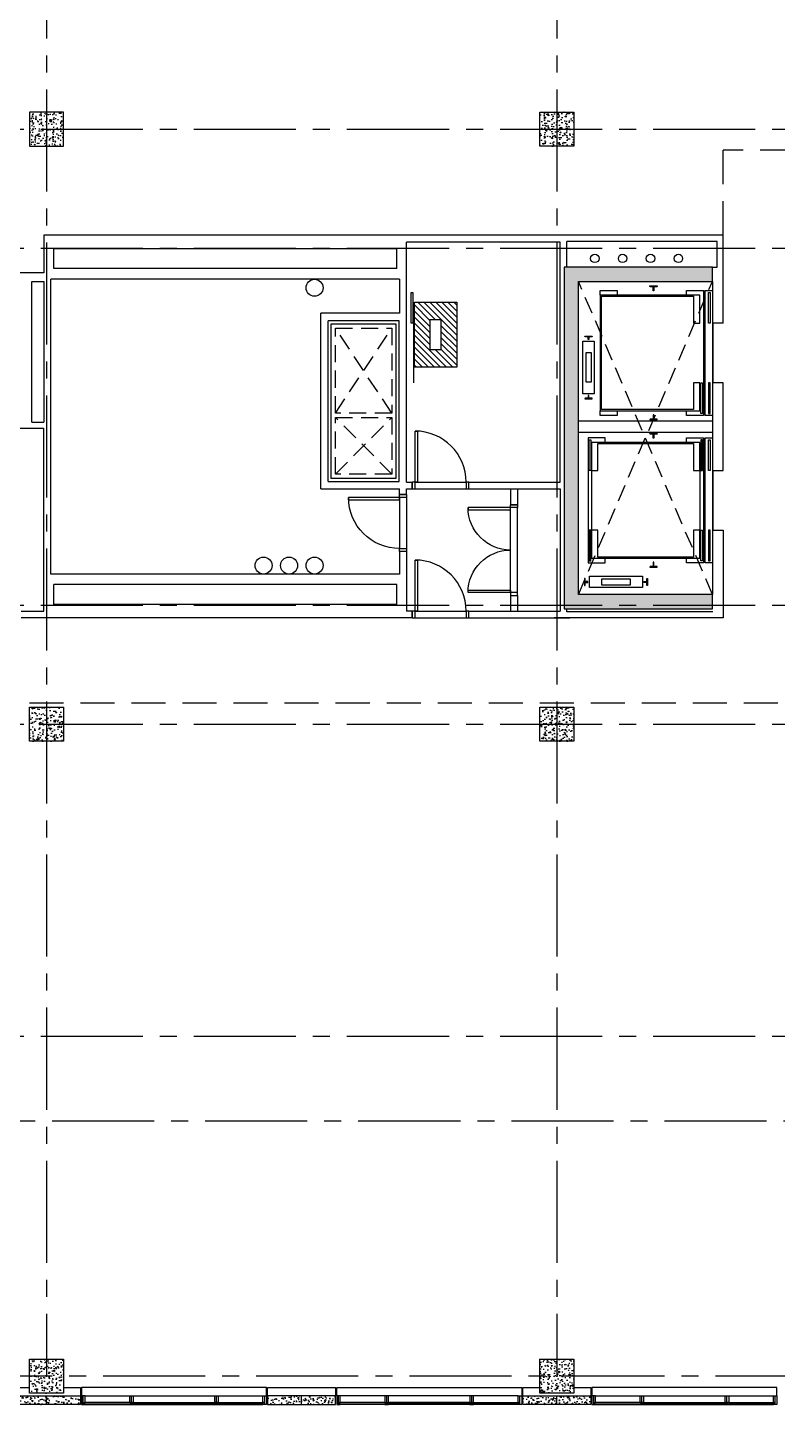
# Model space of a CAD drawing. Header units: inches. Extents: x 2920 to 9107, y 1541 to 7121.
# Drawn here: x 4226 to 4755, y 5310 to 6282 of the extents above; entities that cross this region are included whole.
import ezdxf

# ---------------------------------------------------------------- set-up
doc = ezdxf.new("R2010")
doc.units = ezdxf.units.IN
doc.header["$LTSCALE"] = 96
doc.header["$MEASUREMENT"] = 0
doc.header["$PDSIZE"] = 1.5
for name, pattern in [('CENTER2', [1.125, 0.75, -0.125, 0.125, -0.125]), ('HIDDEN', [0.375, 0.25, -0.125]), ('HIDDEN2', [0.1875, 0.125, -0.0625])]:
    doc.linetypes.add(name, pattern=pattern)
doc.layers.get('0').update_dxf_attribs({"color": 60, "linetype": 'CONTINUOUS'})
for name, color, linetype in [('A_0_BLDGRD', 35, 'CENTER2'), ('A_0_CONST', 11, 'CONTINUOUS'), ('A_1-8_COL', 7, 'CONTINUOUS'), ('A_1-8_COL_H', 6, 'CONTINUOUS'), ('A_1-8_CW_GLASS', 1, 'CONTINUOUS'), ('A_1-8_CW_GYP', 2, 'CONTINUOUS'), ('A_1-8_CW_MULL', 2, 'CONTINUOUS'), ('A_1-8_CW_PC', 2, 'CONTINUOUS'), ('A_1-8_CW_PC_H', 6, 'CONTINUOUS'), ('A_1-8_CW_SILL', 9, 'CONTINUOUS'), ('A_1-8_DR_CLG', 3, 'CONTINUOUS'), ('A_1-8_DR_PLN', 30, 'CONTINUOUS'), ('A_1-8_ELEV_CAB', 30, 'CONTINUOUS'), ('A_1-8_ELEV_EQP', 1, 'CONTINUOUS'), ('A_1-8_ELEV_SHAFT', 9, 'CONTINUOUS'), ('A_1-8_WALL_IN', 2, 'CONTINUOUS'), ('A_1-9_COL', 7, 'CONTINUOUS'), ('A_1-9_CW_H', 6, 'CONTINUOUS'), ('A_2-8_COL', 7, 'CONTINUOUS'), ('A_2-8_COL_H', 6, 'CONTINUOUS'), ('A_2-8_CW_GYP', 2, 'CONTINUOUS'), ('A_2-8_DR_CLG', 3, 'CONTINUOUS'), ('A_2-8_DR_PLN', 30, 'CONTINUOUS'), ('A_2-8_STAIR_SHAFT', 9, 'CONTINUOUS'), ('A_2-8_WALL_IN', 71, 'CONTINUOUS'), ('A_2-8_ZCORR', 5, 'HIDDEN'), ('M_1-9_DUCT', 9, 'CONTINUOUS'), ('M_2-9_SHAFT', 9, 'CONTINUOUS'), ('P_1-8_SLEEVE', 9, 'CONTINUOUS'), ('P_2-9_SLEEVE', 9, 'CONTINUOUS')]:
    doc.layers.add(name, color=color, linetype=linetype)
pattern_1 = [(135, (12027, -1e-08), (2.1213203, 2.1213203), [])]

# ---------------------------------------------------------------- blocks, each defined once
blk = doc.blocks.new('COL_1-8_24X24')
at = {"layer": 'A_1-8_COL_H'}
h = blk.add_hatch(dxfattribs=at)
h.set_pattern_fill('AR-CONC,_I', color=256, style=2)
h.set_pattern_definition([(50, (-6180, -6718.462), (7.172602, -0.6275213), [0.75, -8.25]), (355, (-6180, -6718.462), (-1.3875133, 7.5219213), [0.6, -6.6]), (100.4514, (-6179.402, -6718.5144), (5.785094, 6.8943954), [0.637402, -7.011421]), (46.1842, (-6180, -6716.462), (10.6724105, -1.65519), [1.125, -12.375]), (96.6356, (-6179.111, -6716.6), (9.346627, 9.741179), [0.956103, -10.51713]), (351.1842, (-6180, -6716.462), (9.34662, 9.741186), [0.9, -9.9]), (21, (-6179, -6716.962), (5.9690705, -4.026189), [0.75, -8.25]), (326, (-6179, -6716.962), (2.4331533, 7.2515005), [0.6, -6.6]), (71.4514, (-6178.5026, -6717.2976), (8.4022263, 3.225305), [0.637402, -7.011421]), (37.5, (-6180, -6718.462), (0.12159855, 3.32893854), [0, -6.52, 0, -6.7, 0, -6.625]), (7.5, (-6180, -6718.462), (2.6306954, 3.9441171), [0, -3.82, 0, -6.37, 0, -2.525]), (327.5, (-6182.23, -6718.462), (5.3382244, -0.2255487), [0, -2.5, 0, -7.8, 0, -10.35]), (317.5, (-6183.23, -6718.462), (5.8318617, 1.0010498), [0, -3.25, 0, -5.18, 0, -7.35])])
h.paths.add_polyline_path([(-12, -12), (12, -12), (12, 12), (-12, 12)])
at = {"layer": 'A_0_CONST'}
blk.add_point((0, 0), dxfattribs=at)
at = {"layer": 'A_1-8_COL'}
blk.add_lwpolyline([(-12, -12), (12, -12), (12, 12), (-12, 12)], close=True, dxfattribs=at)
blk = doc.blocks.new('PRE_1-8_COL1')
at = {"layer": 'A_1-8_CW_PC_H'}
h = blk.add_hatch(dxfattribs=at)
h.set_pattern_fill('AR-CONC', color=256, style=0)
h.set_pattern_definition([(50, (-5100, -6744), (7.172602, -0.6275213), [0.75, -8.25]), (355, (-5100, -6744), (-1.3875133, 7.5219213), [0.6, -6.6]), (100.4514, (-5099.402, -6744.052), (5.785094, 6.8943954), [0.637402, -7.011421]), (46.1842, (-5100, -6742), (10.6724105, -1.65519), [1.125, -12.375]), (96.6356, (-5099.111, -6742.138), (9.346627, 9.741179), [0.956103, -10.51713]), (351.1842, (-5100, -6742), (9.34662, 9.741186), [0.9, -9.9]), (21, (-5099, -6742.5), (5.9690705, -4.026189), [0.75, -8.25]), (326, (-5099, -6742.5), (2.433153, 7.2515005), [0.6, -6.6]), (71.4514, (-5098.5026, -6742.8355), (8.4022263, 3.225305), [0.637402, -7.011421]), (37.5, (-5100, -6744), (0.12159855, 3.3289385), [0, -6.52, 0, -6.7, 0, -6.625]), (7.5, (-5100, -6744), (2.6306954, 3.9441171), [0, -3.82, 0, -6.37, 0, -2.525]), (327.5, (-5102.23, -6744), (5.3382244, -0.2255487), [0, -2.5, 0, -7.8, 0, -10.35]), (317.5, (-5103.23, -6744), (5.8318617, 1.0010498), [0, -3.25, 0, -5.18, 0, -7.35])])
h.paths.add_polyline_path([(-24, -6), (24, -6), (24, 0), (-24, 0)])
at = {"layer": 'A_0_CONST'}
blk.add_line((0, 0), (0, -6), dxfattribs=at)
at = {"layer": 'A_1-8_CW_PC'}
blk.add_lwpolyline([(-24, -6), (24, -6), (24, 0), (-24, 0)], close=True, dxfattribs=at)
blk = doc.blocks.new('MUL_1-8_EX1')
at = {"layer": 'A_0_CONST'}
blk.add_line((0, 0), (0, -6), dxfattribs=at)
at = {"layer": 'A_1-8_CW_MULL'}
blk.add_lwpolyline([(0.5, -1.5), (1.25, -1.5), (1.25, -6), (-1.25, -6), (-1.25, -1.5), (-0.5, -1.5), (-0.5, -0.5), (-1.25, -0.5), (-1.25, 0), (1.25, 0), (1.25, -0.5), (0.5, -0.5)], close=True, dxfattribs=at)
blk = doc.blocks.new('MUL_1-8_EX2')
at = {"layer": 'A_0_CONST'}
blk.add_line((0, 0), (0, -6), dxfattribs=at)
at = {"layer": 'A_1-8_CW_MULL'}
blk.add_lwpolyline([(-1.25, -6), (-1.25, 0), (1.25, 0), (1.25, -0.5), (0.5, -0.5), (0.5, -1.5), (1.25, -1.5), (1.25, -6)], close=True, dxfattribs=at)
blk = doc.blocks.new('COL_1-9_24X24')
at = {"layer": 'A_1-9_CW_H'}
h = blk.add_hatch(dxfattribs=at)
h.set_pattern_fill('AR-CONC,_I', color=256, style=2)
h.set_pattern_definition([(130, (6180, -6718.462), (-7.172602, -0.6275213), [0.75, -8.25]), (185, (6180, -6718.462), (1.3875133, 7.5219213), [0.6, -6.6]), (79.5486, (6179.402, -6718.5144), (-5.785094, 6.8943954), [0.637402, -7.011421]), (133.8158, (6180, -6716.462), (-10.6724105, -1.65519), [1.125, -12.375]), (83.3644, (6179.111, -6716.6), (-9.346627, 9.741179), [0.956103, -10.51713]), (188.8158, (6180, -6716.462), (-9.34662, 9.741186), [0.9, -9.9]), (159, (6179, -6716.962), (-5.9690705, -4.026189), [0.75, -8.25]), (214, (6179, -6716.962), (-2.4331533, 7.2515005), [0.6, -6.6]), (108.5486, (6178.5026, -6717.2976), (-8.4022263, 3.225305), [0.637402, -7.011421]), (142.5, (6180, -6718.462), (-0.12159855, 3.32893854), [0, -6.52, 0, -6.7, 0, -6.625]), (172.5, (6180, -6718.462), (-2.6306954, 3.9441171), [0, -3.82, 0, -6.37, 0, -2.525]), (212.5, (6182.23, -6718.462), (-5.3382244, -0.2255487), [0, -2.5, 0, -7.8, 0, -10.35]), (222.5, (6183.23, -6718.462), (-5.8318617, 1.0010498), [0, -3.25, 0, -5.18, 0, -7.35])])
h.paths.add_polyline_path([(12, -12), (-12, -12), (-12, 12), (12, 12)])
at = {"layer": 'A_0_CONST'}
blk.add_point((0, 0), dxfattribs=at)
at = {"layer": 'A_1-9_COL'}
blk.add_lwpolyline([(12, -12), (-12, -12), (-12, 12), (12, 12)], close=True, dxfattribs=at)
blk = doc.blocks.new('DR_1-8_3X0_478')
at = {"layer": 'A_1-8_DR_CLG'}
for p, q in [((2, 4.875), (38, 4.875)), ((2, 0), (38, 0))]:
    blk.add_line(p, q, dxfattribs=at)
for points in [[(0, 0), (2, 0), (2, 4.875), (0, 4.875)], [(38, 0), (40, 0), (40, 4.875), (38, 4.875)]]:
    blk.add_lwpolyline(points, close=True, dxfattribs=at)
at = {"layer": 'A_1-8_DR_PLN'}
for points in [[(2, 40.875), (3.75, 40.875), (3.75, 4.875), (2, 4.875)], [(0, 0), (2, 0), (2, 4.875), (0, 4.875)], [(38, 0), (40, 0), (40, 4.875), (38, 4.875)]]:
    blk.add_lwpolyline(points, close=True, dxfattribs=at)
blk.add_arc((2, 4.875), 36, 0, 90, dxfattribs=at)
blk = doc.blocks.new('DR_2-8_3X0_478')
at = {"layer": 'A_2-8_DR_CLG'}
for p, q in [((2, 4.875), (38, 4.875)), ((2, 0), (38, 0))]:
    blk.add_line(p, q, dxfattribs=at)
for points in [[(0, 0), (2, 0), (2, 4.875), (0, 4.875)], [(38, 0), (40, 0), (40, 4.875), (38, 4.875)]]:
    blk.add_lwpolyline(points, close=True, dxfattribs=at)
at = {"layer": 'A_2-8_DR_PLN'}
for points in [[(2, 40.875), (3.75, 40.875), (3.75, 4.875), (2, 4.875)], [(0, 0), (2, 0), (2, 4.875), (0, 4.875)], [(38, 0), (40, 0), (40, 4.875), (38, 4.875)]]:
    blk.add_lwpolyline(points, close=True, dxfattribs=at)
blk.add_arc((2, 4.875), 36, 0, 90, dxfattribs=at)
blk = doc.blocks.new('DR_2-8_5X0_478')
at = {"layer": 'A_2-8_DR_CLG'}
for p, q in [((0, -62), (0, -2)), ((4.875, -62), (4.875, -2))]:
    blk.add_line(p, q, dxfattribs=at)
for points in [[(0, 0), (0, -2), (4.875, -2), (4.875, 0)], [(0, -64), (0, -62), (4.875, -62), (4.875, -64)]]:
    blk.add_lwpolyline(points, close=True, dxfattribs=at)
at = {"layer": 'A_2-8_DR_PLN'}
for points in [[(0, 0), (0, -2), (4.875, -2), (4.875, 0)], [(34.875, -2), (34.875, -3.75), (4.875, -3.75), (4.875, -2)], [(0, -64), (0, -62), (4.875, -62), (4.875, -64)], [(34.875, -62), (34.875, -60.25), (4.875, -60.25), (4.875, -62)]]:
    blk.add_lwpolyline(points, close=True, dxfattribs=at)
for centre, start, end in [((4.875, -2), 270, 360), ((4.875, -62), 0, 90)]:
    blk.add_arc(centre, 30, start, end, dxfattribs=at)

msp = doc.modelspace()

# ---------------------------------------------------------------- hatches: boundary and pattern name
at = {"layer": 'A_2-8_COL_H'}
h = msp.add_hatch(dxfattribs=at)
h.set_pattern_fill('AR-CONC', color=256, angle=720, style=0)
h.set_pattern_definition([(130, (11139, -1e-08), (-7.172602, -0.6275213), [0.75, -8.25]), (185, (11139, -1e-08), (1.3875133, 7.5219213), [0.6, -6.6]), (79.5486, (11138.402, -0.052), (-5.785094, 6.8943954), [0.637402, -7.011421]), (133.8158, (11139, 2), (-10.6724105, -1.65519), [1.125, -12.375]), (83.3644, (11138.111, 1.862), (-9.346627, 9.741179), [0.956103, -10.51713]), (188.8158, (11139, 2), (-9.34662, 9.741186), [0.9, -9.9]), (159, (11138, 1.5), (-5.9690705, -4.026189), [0.75, -8.25]), (214, (11138, 1.5), (-2.4331533, 7.2515005), [0.6, -6.6]), (108.5486, (11137.5026, 1.1645), (-8.4022263, 3.225305), [0.637402, -7.011421]), (142.5, (11139, -1e-08), (-0.12159855, 3.32893854), [0, -6.52, 0, -6.7, 0, -6.625]), (172.5, (11139, -1e-08), (-2.6306954, 3.9441171), [0, -3.82, 0, -6.37, 0, -2.525]), (212.5, (11141.23, -1e-08), (-5.3382244, -0.2255487), [0, -2.5, 0, -7.8, 0, -10.35]), (222.5, (11142.23, -1e-08), (-5.8318617, 1.0010498), [0, -3.25, 0, -5.18, 0, -7.35])])
h.paths.add_polyline_path([(4708.75, 5881.5), (4614.25, 5881.5), (4614.25, 6102.5), (4708.75, 6102.5), (4708.75, 6112.5), (4604.25, 6112.5), (4604.25, 5871.5), (4708.75, 5871.5)])
at = {"layer": 'A_2-8_STAIR_SHAFT'}
h = msp.add_hatch(dxfattribs=at)
h.set_pattern_fill('ANSI31', color=256, scale=24, angle=720, style=0)
h.set_pattern_definition(pattern_1)
h.paths.add_polyline_path([(4498.6666731, 6087.7811942), (4528.4216058, 6087.7811942), (4528.4216058, 6041.9914029), (4498.6666731, 6041.9914029)])
h.paths.add_polyline_path([(4509.5441395, 6054.3862986), (4517.5441395, 6054.3862986), (4517.5441395, 6075.3862986), (4509.5441395, 6075.3862986)], flags=16)
h = msp.add_hatch(dxfattribs=at)
h.set_pattern_fill('ANSI31', color=256, scale=24, angle=720, style=0)
h.set_pattern_definition(pattern_1)
h.paths.add_polyline_path([(4498.6666731, 6087.7811942), (4528.4216058, 6087.7811942), (4528.4216058, 6041.9914029), (4498.6666731, 6041.9914029)])
h.paths.add_polyline_path([(4509.5441395, 6054.3862986), (4517.5441395, 6054.3862986), (4517.5441395, 6075.3862986), (4509.5441395, 6075.3862986)], flags=16)

# ---------------------------------------------------------------- linework, layer by layer
at = {"layer": 'A_0_BLDGRD'}
for p, q in [((4239, 6670), (4239, 5330)), ((4599, 6670), (4599, 5330)), ((3155, 6210), (5683, 6210)), ((3155, 6126), (5683, 6126)), ((3155, 5874), (5683, 5874)), ((3155, 5790), (5683, 5790)), ((3155, 5570), (4947, 5570)), ((5503, 5510), (3155, 5510)), ((5323, 5330), (3155, 5330))]:
    msp.add_line(p, q, dxfattribs=at)
at = {"layer": 'A_1-8_CW_GLASS'}
for p, q in [((4297.75, 5311.5), (4266.25, 5311.5)), ((4266.25, 5310.5), (4297.75, 5310.5)), ((4300.25, 5311.5), (4357.75, 5311.5)), ((4300.25, 5310.5), (4357.75, 5310.5)), ((4360.25, 5311.5), (4391.75, 5311.5)), ((4391.75, 5310.5), (4360.25, 5310.5)), ((4477.75, 5311.5), (4446.25, 5311.5)), ((4446.25, 5310.5), (4477.75, 5310.5)), ((4537.75, 5311.5), (4480.25, 5311.5)), ((4537.75, 5310.5), (4480.25, 5310.5)), ((4540.25, 5311.5), (4571.75, 5311.5)), ((4571.75, 5310.5), (4540.25, 5310.5)), ((4657.75, 5311.5), (4626.25, 5311.5)), ((4626.25, 5310.5), (4657.75, 5310.5)), ((4660.25, 5311.5), (4717.75, 5311.5)), ((4660.25, 5310.5), (4717.75, 5310.5)), ((4720.25, 5311.5), (4751.75, 5311.5)), ((4751.75, 5310.5), (4720.25, 5310.5))]:
    msp.add_line(p, q, dxfattribs=at)
at = {"layer": 'A_1-8_CW_GYP'}
for points in [[(4215, 5316), (4215, 5322), (4227, 5322)], [(4251, 5322), (4263, 5322), (4263, 5316)], [(4395, 5316), (4395, 5322), (4443, 5322), (4443, 5316)]]:
    msp.add_lwpolyline(points, dxfattribs=at)
at = {"layer": 'A_1-8_CW_SILL'}
for p, q in [((4266.25, 5316), (4391.75, 5316)), ((4571.75, 5316), (4446.25, 5316)), ((4626.25, 5316), (4751.75, 5316)), ((4266.25, 5310), (4391.75, 5310)), ((4571.75, 5310), (4446.25, 5310)), ((4626.25, 5310), (4751.75, 5310))]:
    msp.add_line(p, q, dxfattribs=at)
for points in [[(4394.25, 5316), (4394.25, 5322), (4263.75, 5322), (4263.75, 5316)], [(4443.75, 5316), (4443.75, 5322), (4574.25, 5322), (4574.25, 5316)], [(4754.25, 5316), (4754.25, 5322), (4623.75, 5322), (4623.75, 5316)]]:
    msp.add_lwpolyline(points, dxfattribs=at)
at = {"layer": 'A_1-8_ELEV_CAB'}
for p, q in [((4498.0267857, 6073), (4498.0267857, 6031)), ((4623.5267857, 5969), (4623.5267857, 5927)), ((4699.9732143, 5969), (4699.9732143, 5927))]:
    msp.add_line(p, q, dxfattribs=at)
for points in [[(4695.4732143, 6012), (4630.5, 6012), (4630.5, 6092), (4695.4732143, 6092), (4695.4732143, 6073), (4699.9732143, 6073), (4699.9732143, 6092.875), (4629.625, 6092.875), (4629.625, 6011.125), (4699.9732143, 6011.125), (4699.9732143, 6031), (4695.4732143, 6031)], [(4623.5267857, 5988.875), (4623.5267857, 5969), (4628.0267857, 5969), (4628.0267857, 5988), (4695.4732143, 5988), (4695.4732143, 5969), (4699.9732143, 5969), (4699.9732143, 5988.875)], [(4695.4732143, 5927), (4695.4732143, 5908), (4628.0267857, 5908), (4628.0267857, 5927), (4623.5267857, 5927), (4623.5267857, 5907.125), (4699.9732143, 5907.125), (4699.9732143, 5927)]]:
    msp.add_lwpolyline(points, close=True, dxfattribs=at)
at = {"layer": 'A_1-8_ELEV_EQP'}
for p, q in [((4709, 6073), (4709, 6031)), ((4614.25, 6004), (4709, 6004)), ((4614.25, 5996), (4709, 5996)), ((4709, 5969), (4709, 5927))]:
    msp.add_line(p, q, dxfattribs=at)
at = {"layer": 'A_1-8_ELEV_EQP', "linetype": 'Continuous'}
for points in [[(4496.2767857, 6094.625), (4497.5267857, 6094.625), (4497.5267857, 6073), (4496.2767857, 6073)], [(4700.4732143, 6009.375), (4700.4732143, 6031), (4701.7232143, 6031), (4701.7232143, 6009.375)], [(4621.7767857, 5990.625), (4623.0267857, 5990.625), (4623.0267857, 5969), (4621.7767857, 5969)], [(4701.7232143, 5990.625), (4700.4732143, 5990.625), (4700.4732143, 5969), (4701.7232143, 5969)], [(4623.0267857, 5905.375), (4623.0267857, 5927), (4621.7767857, 5927), (4621.7767857, 5905.375)], [(4700.4732143, 5905.375), (4700.4732143, 5927), (4701.7232143, 5927), (4701.7232143, 5905.375)]]:
    msp.add_lwpolyline(points, close=True, dxfattribs=at)
at = {"layer": 'A_1-8_ELEV_EQP'}
for points in [[(4629.625, 6092.875), (4629.625, 6096.125), (4641.625, 6096.125), (4641.625, 6092.875)], [(4690.4732143, 6092.875), (4690.4732143, 6096.125), (4702.4732143, 6096.125), (4702.4732143, 6007.875), (4690.4732143, 6007.875), (4690.4732143, 6011.125)], [(4708.75, 6007.875), (4703.7232143, 6007.875), (4703.7232143, 6096.125), (4708.75, 6096.125)], [(4641.625, 6011.125), (4641.625, 6007.875), (4629.625, 6007.875), (4629.625, 6011.125)], [(4633.0267857, 5988.875), (4633.0267857, 5992.125), (4621.0267857, 5992.125), (4621.0267857, 5903.875), (4633.0267857, 5903.875), (4633.0267857, 5907.125)], [(4690.4732143, 5988.875), (4690.4732143, 5992.125), (4702.4732143, 5992.125), (4702.4732143, 5903.875), (4690.4732143, 5903.875), (4690.4732143, 5907.125)], [(4708.75, 5903.875), (4703.7232143, 5903.875), (4703.7232143, 5992.125), (4708.75, 5992.125)]]:
    msp.add_lwpolyline(points, dxfattribs=at)
for points in [[(4667.5357143, 6097.7187619), (4667.5357143, 6095.75), (4666.9107143, 6095.75), (4666.9107143, 6097.7187619), (4667.0357143, 6097.7187619), (4667.0357143, 6098.5625, 0.4142135624), (4666.8482143, 6098.75), (4664.9107143, 6098.75, -0.4142135624), (4664.7232143, 6098.9375), (4664.7232143, 6099.25), (4669.7232143, 6099.25), (4669.7232143, 6098.9375, -0.4142135624), (4669.5357143, 6098.75), (4667.5982143, 6098.75, 0.4142135624), (4667.4107143, 6098.5625), (4667.4107143, 6097.7187619)], [(4621.6875, 6061.5), (4621.0625, 6061.5), (4621.0625, 6062.9377619), (4621.1875, 6062.9377619), (4621.1875, 6063.2505, 0.4142135624), (4621, 6063.438), (4619.0625, 6063.438, -0.4142135624), (4618.875, 6063.6255), (4618.875, 6063.938), (4623.875, 6063.938), (4623.875, 6063.6255, -0.4142135624), (4623.6875, 6063.438), (4621.75, 6063.438, 0.4142135624), (4621.5625, 6063.2505), (4621.5625, 6062.9377619), (4621.6875, 6062.9377619)], [(4623.875, 6019.8745, 0.4142135624), (4623.6875, 6020.062), (4621.75, 6020.062, -0.4142135624), (4621.5625, 6020.2495), (4621.5625, 6020.5622619), (4621.6875, 6020.5622619), (4621.6875, 6022), (4621.0625, 6022), (4621.0625, 6020.5622619), (4621.1875, 6020.5622619), (4621.1875, 6020.2495, -0.4142135624), (4621, 6020.062), (4619.0625, 6020.062, 0.4142135624), (4618.875, 6019.8745), (4618.875, 6019.562), (4623.875, 6019.562)], [(4669.7232143, 6005.0626428, 0.4142135624), (4669.5357143, 6005.2501428), (4667.5982143, 6005.2501428, -0.4142135624), (4667.4107143, 6005.4376428), (4667.4107143, 6006.2814048), (4667.5357143, 6006.2814048), (4667.5357143, 6008.2501428), (4666.9107143, 6008.2501428), (4666.9107143, 6006.2814048), (4667.0357143, 6006.2814048), (4667.0357143, 6005.4376428, -0.4142135624), (4666.8482143, 6005.2501428), (4664.9107143, 6005.2501428, 0.4142135624), (4664.7232143, 6005.0626428), (4664.7232143, 6004.7501428), (4669.7232143, 6004.7501428)], [(4667.5357143, 5993.7187619), (4667.5357143, 5991.75), (4666.9107143, 5991.75), (4666.9107143, 5993.7187619), (4667.0357143, 5993.7187619), (4667.0357143, 5994.5625, 0.4142135624), (4666.8482143, 5994.75), (4664.9107143, 5994.75, -0.4142135624), (4664.7232143, 5994.9375), (4664.7232143, 5995.25), (4669.7232143, 5995.25), (4669.7232143, 5994.9375, -0.4142135624), (4669.5357143, 5994.75), (4667.5982143, 5994.75, 0.4142135624), (4667.4107143, 5994.5625), (4667.4107143, 5993.7187619)], [(4669.7232143, 5901.0626428, 0.4142135624), (4669.5357143, 5901.2501428), (4667.5982143, 5901.2501428, -0.4142135624), (4667.4107143, 5901.4376428), (4667.4107143, 5902.2814048), (4667.5357143, 5902.2814048), (4667.5357143, 5904.2501428), (4666.9107143, 5904.2501428), (4666.9107143, 5902.2814048), (4667.0357143, 5902.2814048), (4667.0357143, 5901.4376428, -0.4142135624), (4666.8482143, 5901.2501428), (4664.9107143, 5901.2501428, 0.4142135624), (4664.7232143, 5901.0626428), (4664.7232143, 5900.7501428), (4669.7232143, 5900.7501428)], [(4618.8611071, 5887.8750714, 0.4142135624), (4619.0486071, 5888.0625714), (4619.0486071, 5890.0000714, -0.4142135624), (4619.2361071, 5890.1875714), (4619.548869, 5890.1875714), (4619.548869, 5890.0625714), (4620.9866071, 5890.0625714), (4620.9866071, 5890.6875714), (4619.548869, 5890.6875714), (4619.548869, 5890.5625714), (4619.2361071, 5890.5625714, -0.4142135624), (4619.0486071, 5890.7500714), (4619.0486071, 5892.6875714, 0.4142135624), (4618.8611071, 5892.8750714), (4618.5486071, 5892.8750714), (4618.5486071, 5887.8750714)], [(4660.4866071, 5890.0625714), (4660.4866071, 5890.6875714), (4661.924369, 5890.6875714), (4661.924369, 5890.5625714), (4662.2371071, 5890.5625714, 0.4142135624), (4662.4246071, 5890.7500714), (4662.4246071, 5892.6875714, -0.4142135624), (4662.6121071, 5892.8750714), (4662.9246071, 5892.8750714), (4662.9246071, 5887.8750714), (4662.6121071, 5887.8750714, -0.4142135624), (4662.4246071, 5888.0625714), (4662.4246071, 5890.0000714, 0.4142135624), (4662.2371071, 5890.1875714), (4661.924369, 5890.1875714), (4661.924369, 5890.0625714)]]:
    msp.add_lwpolyline(points, format="xyb", close=True, dxfattribs=at)
for points in [[(4707.2232143, 6073), (4705.9732143, 6073), (4705.9732143, 6094.75), (4707.2232143, 6094.75)], [(4625.375, 6023.125), (4617.375, 6023.125), (4617.375, 6060.375), (4625.375, 6060.375)], [(4623.375, 6052), (4619.375, 6052), (4619.375, 6031.5), (4623.375, 6031.5)], [(4707.2232143, 6031), (4705.9732143, 6031), (4705.9732143, 6009.25), (4707.2232143, 6009.25)], [(4707.2232143, 5969), (4705.9732143, 5969), (4705.9732143, 5990.75), (4707.2232143, 5990.75)], [(4707.2232143, 5927), (4705.9732143, 5927), (4705.9732143, 5905.25), (4707.2232143, 5905.25)], [(4622.1116071, 5886.3750714), (4622.1116071, 5894.3750714), (4659.3616071, 5894.3750714), (4659.3616071, 5886.3750714)], [(4650.9866071, 5888.3750714), (4650.9866071, 5892.3750714), (4630.4866071, 5892.3750714), (4630.4866071, 5888.3750714)]]:
    msp.add_lwpolyline(points, close=True, dxfattribs=at)
at = {"layer": 'A_1-8_ELEV_SHAFT', "linetype": 'HIDDEN2'}
for p, q in [((4614.25, 5881.5), (4708.75, 6102.5)), ((4708.75, 5881.5), (4614.25, 6102.5))]:
    msp.add_line(p, q, dxfattribs=at)
at = {"layer": 'A_1-8_ELEV_SHAFT'}
msp.add_lwpolyline([(4614.25, 6102.5), (4708.75, 6102.5), (4708.75, 5881.5), (4614.25, 5881.5)], close=True, dxfattribs=at)
at = {"layer": 'A_1-8_WALL_IN'}
for p, q in [((4237.25, 6135), (4237.25, 6108.5)), ((4487, 6135), (4237.25, 6135)), ((4244.125, 6111.5), (4244.125, 6125.5)), ((4486.125, 6125.5), (4244.125, 6125.5)), ((4486.125, 6111.5), (4486.125, 6125.5)), ((4601.25, 6130.125), (4493, 6130.125)), ((4237.25, 6108.5), (3827.5, 6108.5)), ((4228.625, 6003.125), (4228.625, 6102.375)), ((4228.625, 6102.375), (4237.25, 6102.375)), ((4237.25, 6102.375), (4237.25, 6003.125)), ((4242.125, 5896), (4242.125, 6104)), ((4488.125, 6104), (4242.125, 6104)), ((4486.125, 6111.5), (4244.125, 6111.5)), ((4709, 5969), (4709, 6031)), ((4216.34375, 5998.875), (4237.25, 5998.875)), ((4228.625, 6003.125), (4237.25, 6003.125)), ((4237.25, 5869.875), (4237.25, 5998.875)), ((4493, 5952), (4488.125, 5952)), ((4493, 5912), (4488.125, 5912)), ((4488.125, 5912), (4488.125, 5896)), ((4493, 5912), (4493, 5873.5)), ((4488.125, 5896), (4242.125, 5896)), ((4244.125, 5874.5), (4244.125, 5888.5)), ((4486.125, 5888.5), (4244.125, 5888.5)), ((4486.125, 5874.5), (4486.125, 5888.5)), ((4221.25, 5869.875), (4237.25, 5869.875)), ((4486.125, 5874.5), (4244.125, 5874.5)), ((4497, 5865), (4221.25, 5865))]:
    msp.add_line(p, q, dxfattribs=at)
at = {"layer": 'A_2-8_COL'}
msp.add_lwpolyline([(4708.75, 5881.5), (4614.25, 5881.5), (4614.25, 6102.5), (4708.75, 6102.5), (4708.75, 6112.5), (4604.25, 6112.5), (4604.25, 5871.5), (4708.75, 5871.5)], close=True, dxfattribs=at)
at = {"layer": 'A_2-8_CW_GYP'}
for points in [[(4575, 5316), (4575, 5322), (4587, 5322)], [(4611, 5322), (4623, 5322), (4623, 5316)]]:
    msp.add_lwpolyline(points, dxfattribs=at)
at = {"layer": 'A_2-8_STAIR_SHAFT', "linetype": 'HIDDEN2'}
for p, q in [((4498.6666731, 6087.7811942), (4528.4216058, 6087.7811942)), ((4498.6666731, 6041.9914029), (4498.6666731, 6087.7811942)), ((4528.4216058, 6087.7811942), (4528.4216058, 6041.9914029)), ((4528.4216058, 6041.9914029), (4498.6666731, 6041.9914029))]:
    msp.add_line(p, q, dxfattribs=at)
at = {"layer": 'A_2-8_STAIR_SHAFT'}
for p, q in [((4498.6666731, 6087.7811942), (4528.4216058, 6087.7811942)), ((4498.6666731, 6041.9914029), (4498.6666731, 6087.7811942)), ((4528.4216058, 6087.7811942), (4528.4216058, 6041.9914029)), ((4528.4216058, 6041.9914029), (4498.6666731, 6041.9914029))]:
    msp.add_line(p, q, dxfattribs=at)
msp.add_lwpolyline([(4517.5441395, 6075.3862986), (4509.5441395, 6075.3862986), (4509.5441395, 6054.3862986), (4517.5441395, 6054.3862986)], close=True, dxfattribs=at)
msp.add_lwpolyline([(4517.5441395, 6075.3862986), (4509.5441395, 6075.3862986), (4509.5441395, 6054.3862986), (4517.5441395, 6054.3862986)], close=True, dxfattribs=at)
at = {"layer": 'A_2-8_WALL_IN'}
for p, q in [((4716.25, 6135), (4487, 6135)), ((4716.25, 6073), (4716.25, 6135)), ((4493, 5960.875), (4493, 6130.125)), ((4601.25, 5960.875), (4601.25, 6130.125)), ((4712, 6130.75), (4606, 6130.75)), ((4606, 6112.5), (4606, 6130.75)), ((4712, 6112.5), (4712, 6130.75)), ((4709, 6112.5), (4712, 6112.5)), ((4488.125, 6104), (4488.125, 6080)), ((4488.125, 6080), (4432.5, 6080)), ((4432.5, 5956), (4432.5, 6080)), ((4487.75, 6074.75), (4437.75, 6074.75)), ((4437.75, 5961.25), (4437.75, 6074.75)), ((4487.75, 5961.25), (4487.75, 6074.75)), ((4716.25, 6073), (4708.75, 6073)), ((4716.25, 6031), (4709, 6031)), ((4716.25, 5969), (4716.25, 6031)), ((4709, 5969), (4716.25, 5969)), ((4437.75, 5961.25), (4487.75, 5961.25)), ((4493, 5960.875), (4497, 5960.875)), ((4497, 5956), (4497, 5960.875)), ((4537, 5956), (4537, 5960.875)), ((4537, 5960.875), (4601.25, 5960.875)), ((4432.5, 5956), (4488.125, 5956)), ((4488.125, 5952), (4488.125, 5956)), ((4493, 5956), (4497, 5956)), ((4493, 5952), (4493, 5956)), ((4537, 5956), (4601.25, 5956)), ((4566.375, 5956), (4566.375, 5944.9375)), ((4571.25, 5956), (4571.25, 5944.9375)), ((4601.25, 5956), (4601.25, 5869.875)), ((4571.25, 5944.9375), (4566.375, 5944.9375)), ((4709, 5927), (4716.25, 5927)), ((4716.25, 5927), (4716.25, 5865)), ((4566.375, 5880.9375), (4566.375, 5869.875)), ((4566.375, 5880.9375), (4571.25, 5880.9375)), ((4571.25, 5880.9375), (4571.25, 5869.875)), ((4493, 5873.5), (4493, 5869.875)), ((4497, 5869.875), (4493, 5869.875)), ((4497, 5865), (4497, 5869.875)), ((4537, 5869.875), (4601.25, 5869.875)), ((4537, 5865), (4537, 5869.875)), ((4606, 5869.25), (4606, 5871.5)), ((4709, 5869.25), (4606, 5869.25)), ((4537, 5865), (4608.125, 5865)), ((4716.25, 5865), (4597.25, 5865))]:
    msp.add_line(p, q, dxfattribs=at)
at = {"layer": 'A_2-8_ZCORR'}
for p, q in [((5054.5, 6195), (4716.25, 6195)), ((4716.25, 6135), (4716.25, 6195)), ((3723, 5805), (4841.75, 5805))]:
    msp.add_line(p, q, dxfattribs=at)
at = {"layer": 'M_1-9_DUCT', "linetype": 'HIDDEN2'}
for p, q in [((4442.9375, 6009.5), (4482.5625, 6069.5)), ((4482.5625, 6009.5), (4442.9375, 6069.5)), ((4442.9375, 5966.5), (4482.5625, 6006.5)), ((4482.5625, 5966.5), (4442.9375, 6006.5))]:
    msp.add_line(p, q, dxfattribs=at)
for points in [[(4482.5625, 6069.5), (4482.5625, 6009.5), (4442.9375, 6009.5), (4442.9375, 6069.5)], [(4482.5625, 6006.5), (4482.5625, 5966.5), (4442.9375, 5966.5), (4442.9375, 6006.5)]]:
    msp.add_lwpolyline(points, close=True, dxfattribs=at)
at = {"layer": 'M_2-9_SHAFT'}
msp.add_lwpolyline([(4485.5625, 6072.5), (4485.5625, 5963.5), (4439.9375, 5963.5), (4439.9375, 6072.5)], close=True, dxfattribs=at)
at = {"layer": 'P_1-8_SLEEVE'}
for centre in [(4625.775, 6118.75), (4645.425, 6118.75), (4665.075, 6118.75), (4684.725, 6118.75)]:
    msp.add_circle(centre, 3, dxfattribs=at)
at = {"layer": 'P_2-9_SLEEVE'}
for centre in [(4428.125, 6098), (4392.125, 5902), (4410.125, 5902), (4428.125, 5902)]:
    msp.add_circle(centre, 6, dxfattribs=at)

# ---------------------------------------------------------------- block references
for name, p in [('COL_1-8_24X24', (4239, 6210)), ('COL_1-9_24X24', (4599, 6210)), ('DR_2-8_3X0_478', (4497, 5956)), ('DR_2-8_3X0_478', (4497, 5865)), ('COL_1-9_24X24', (4599, 5790))]:
    msp.add_blockref(name, p)
at = {"xscale": -1}
for name, p, rotation in [('DR_1-8_3X0_478', (4493, 5952), 90), ('COL_1-8_24X24', (4239, 5790), 180), ('COL_1-8_24X24', (4239, 5330), 180), ('COL_1-8_24X24', (4599, 5330), 180), ('PRE_1-8_COL1', (4239, 5310), 180), ('MUL_1-8_EX2', (4265, 5310), 180), ('MUL_1-8_EX2', (4445, 5310), 180), ('MUL_1-8_EX1', (4479, 5310), 180), ('MUL_1-8_EX1', (4539, 5310), 180), ('PRE_1-8_COL1', (4599, 5310), 180), ('MUL_1-8_EX2', (4625, 5310), 180)]:
    msp.add_blockref(name, p, dxfattribs=dict(at, rotation=rotation))
at = {"rotation": 180}
for name, p in [('MUL_1-8_EX1', (4299, 5310)), ('MUL_1-8_EX1', (4359, 5310)), ('MUL_1-8_EX2', (4393, 5310)), ('PRE_1-8_COL1', (4419, 5310)), ('MUL_1-8_EX2', (4573, 5310)), ('MUL_1-8_EX1', (4659, 5310)), ('MUL_1-8_EX1', (4719, 5310)), ('MUL_1-8_EX2', (4753, 5310))]:
    msp.add_blockref(name, p, dxfattribs=at)
at = {"layer": 'A_2-8_WALL_IN', "xscale": -1}
msp.add_blockref('DR_2-8_5X0_478', (4571.25, 5944.9375), dxfattribs=at)

doc.saveas('drawing.dxf')
